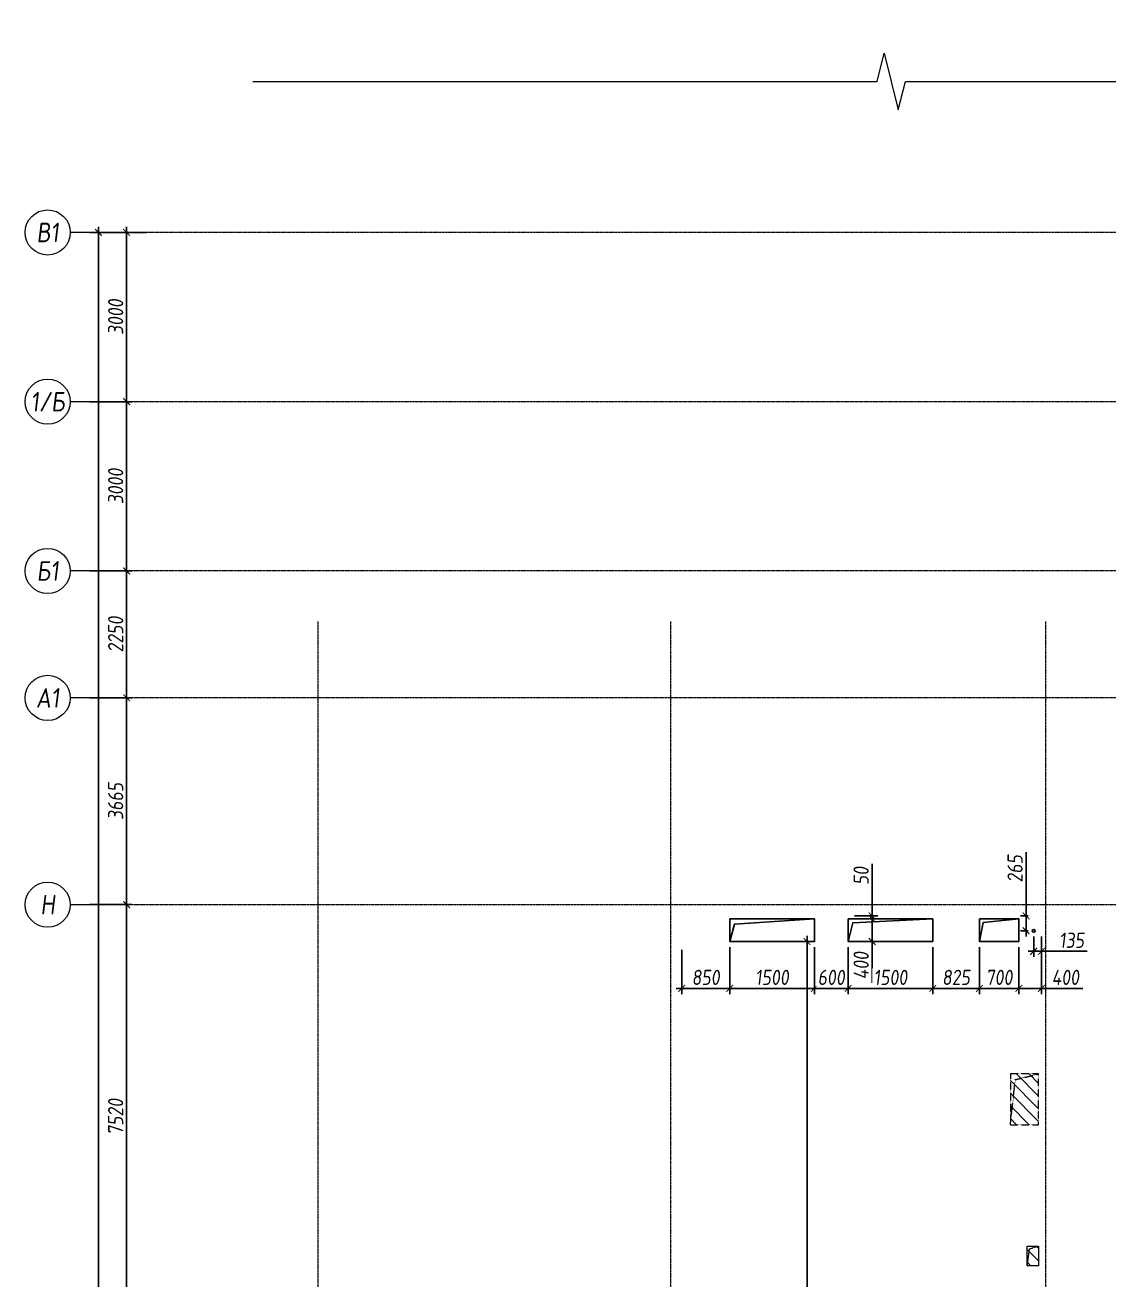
# Model space of a CAD drawing. Header units: millimetres. Extents: x -233751 to 529254, y -907864 to 285890.
# Drawn here: x 324364 to 343576, y 76035 to 98276 of the extents above; entities that cross this region are included whole.
import ezdxf
from ezdxf.enums import TextEntityAlignment as Align

# ---------------------------------------------------------------- set-up
doc = ezdxf.new("R2010")
doc.units = ezdxf.units.MM
doc.linetypes.add('ADSK_Штриховая_ш2 п1', pattern=[3, 2, -1])
doc.linetypes.add('осевая', pattern=[2, 1.25, -0.25, 0.25, -0.25])
doc.layers.get('0').update_dxf_attribs({"lineweight": 30})
doc.layers.get('Defpoints').update_dxf_attribs({"lineweight": 0})
for name, color, linetype, lineweight in [('КР_Новые отверстия', 5, 'Continuous', 30), ('КР_Оси', 7, 'Continuous', 5), ('КР_Размеры отверстия', 7, 'Continuous', 5), ('КР_Сущ отверстия', 6, 'Continuous', 15), ('КР_Тонкая', 250, 'Continuous', 0)]:
    doc.layers.add(name, color=color, linetype=linetype, lineweight=lineweight)
doc.styles.add('ISOCPEUR', font='isocpeur.ttf', dxfattribs={"width": 0.85, "oblique": 7})
doc.dimstyles.new('R_100', dxfattribs={"dimtxt": 270, "dimasz": 120, "dimexe": 100, "dimexo": 100, "dimgap": 60, "dimtad": 1, "dimdec": 0, "dimrnd": 5, "dimzin": 0, "dimdsep": 46, "dimtxsty": 'ISOCPEUR', "dimblk": 'ARCHTICK', "dimcen": 0, "dimdle": 100, "dimclrd": 256, "dimclre": 256, "dimclrt": 256, "dimadec": 0, "dimazin": 0, "dimtfac": 2, "dimtdec": 0, "dimtmove": 0, "dimatfit": 3, "dimfxl": 1, "dimtvp": 3, "dimtfill": 1, "dimtolj": 1, "dimtzin": 0, "dimarcsym": 0})

# ---------------------------------------------------------------- blocks, each defined once
blk = doc.blocks.new('*U1879')
at = {"color": 0, "linetype": 'Continuous', "lineweight": -2}
blk.add_line((-74924, 0), (-75424, 0), dxfattribs=at)
at = {"color": 0, "linetype": 'ByBlock', "lineweight": -2, "ltscale": 10}
blk.add_line((0, 0), (-74924, 0), dxfattribs=at)
at = {"color": 0, "linetype": 'Continuous', "lineweight": -2}
blk.add_circle((-75824, 0), 400, dxfattribs=at)
at = {"color": 0, "linetype": 'Continuous', "lineweight": -2, "style": 'ISOCPEUR', "oblique": 7, "width": 0.856383}
blk.add_text('Н', height=347, dxfattribs=at).set_placement((-75824, 0), align=Align.MIDDLE_CENTER)
blk = doc.blocks.new('*U1880')
at = {"color": 0, "linetype": 'Continuous', "lineweight": -2}
blk.add_line((-74924, 0), (-75424, 0), dxfattribs=at)
at = {"color": 0, "linetype": 'ByBlock', "lineweight": -2, "ltscale": 10}
blk.add_line((0, 0), (-74924, 0), dxfattribs=at)
at = {"color": 0, "linetype": 'Continuous', "lineweight": -2}
blk.add_circle((-75824, 0), 400, dxfattribs=at)
at = {"color": 0, "linetype": 'Continuous', "lineweight": -2, "style": 'ISOCPEUR', "oblique": 7, "width": 0.856383}
blk.add_text('А1', height=347.4, dxfattribs=at).set_placement((-75824, 0), align=Align.MIDDLE_CENTER)
blk = doc.blocks.new('*U1881')
at = {"color": 0, "linetype": 'Continuous', "lineweight": -2}
blk.add_line((-74924, 0), (-75424, 0), dxfattribs=at)
at = {"color": 0, "linetype": 'ByBlock', "lineweight": -2, "ltscale": 10}
blk.add_line((0, 0), (-74924, 0), dxfattribs=at)
at = {"color": 0, "linetype": 'Continuous', "lineweight": -2}
blk.add_circle((-75824, 0), 400, dxfattribs=at)
at = {"color": 0, "linetype": 'Continuous', "lineweight": -2, "style": 'ISOCPEUR', "oblique": 7, "width": 0.856383}
blk.add_text('Б1', height=347.4, dxfattribs=at).set_placement((-75824, 0), align=Align.MIDDLE_CENTER)
blk = doc.blocks.new('*U1882')
at = {"color": 0, "linetype": 'Continuous', "lineweight": -2}
blk.add_line((-74924, 0), (-75424, 0), dxfattribs=at)
at = {"color": 0, "linetype": 'ByBlock', "lineweight": -2, "ltscale": 10}
blk.add_line((0, 0), (-74924, 0), dxfattribs=at)
at = {"color": 0, "linetype": 'Continuous', "lineweight": -2}
blk.add_circle((-75824, 0), 400, dxfattribs=at)
at = {"color": 0, "linetype": 'Continuous', "lineweight": -2, "style": 'ISOCPEUR', "oblique": 7, "width": 0.856383}
blk.add_text('1/Б', height=347.4, dxfattribs=at).set_placement((-75824, 0), align=Align.MIDDLE_CENTER)
blk = doc.blocks.new('*U1883')
at = {"color": 0, "linetype": 'Continuous', "lineweight": -2}
blk.add_line((-74924, 0), (-75424, 0), dxfattribs=at)
at = {"color": 0, "linetype": 'ByBlock', "lineweight": -2, "ltscale": 10}
blk.add_line((0, 0), (-74924, 0), dxfattribs=at)
at = {"color": 0, "linetype": 'Continuous', "lineweight": -2}
blk.add_circle((-75824, 0), 400, dxfattribs=at)
at = {"color": 0, "linetype": 'Continuous', "lineweight": -2, "style": 'ISOCPEUR', "oblique": 7, "width": 0.856383}
blk.add_text('В1', height=347.4, dxfattribs=at).set_placement((-75824, 0), align=Align.MIDDLE_CENTER)
blk = doc.blocks.new('*U1885')
at = {"color": 0, "linetype": 'ByBlock', "lineweight": -2, "ltscale": 10}
blk.add_line((0, 0), (0, -34307), dxfattribs=at)
blk = doc.blocks.new('*U1886')
at = {"color": 0, "linetype": 'ByBlock', "lineweight": -2, "ltscale": 10}
blk.add_line((0, 0), (0, -34307), dxfattribs=at)
blk = doc.blocks.new('*U1887')
at = {"color": 0, "linetype": 'ByBlock', "lineweight": -2, "ltscale": 10}
blk.add_line((0, 0), (0, -34307), dxfattribs=at)
blk = doc.blocks.new('_ArchTick')
at = {"color": 0, "linetype": 'ByBlock', "const_width": 0.15}
blk.add_lwpolyline([(-0.5, -0.5), (0.5, 0.5)], dxfattribs=at)
blk = doc.blocks.new('*D10')
at = {"layer": 'Defpoints', "color": 0, "transparency": 16777216}
for p in [(325664, 94601), (326616, 94601), (326666, 55206)]:
    blk.add_point(p, dxfattribs=at)
at = {"layer": 'КР_Оси', "lineweight": -2, "transparency": 16777216}
for p, q in [((326516, 94601), (325564, 94601)), ((325664, 55106), (325664, 94701)), ((326566, 55206), (325564, 55206))]:
    blk.add_line(p, q, dxfattribs=at)
at = {"layer": 'КР_Оси', "lineweight": -2, "transparency": 16777216, "xscale": 120, "yscale": 120, "zscale": 120}
for p, rotation in [((325664, 94601), 90), ((325664, 55206), 270)]:
    blk.add_blockref('_ArchTick', p, dxfattribs=dict(at, rotation=rotation))
at = {"layer": 'КР_Оси', "transparency": 16777216, "insert": (325469, 73288), "char_height": 270, "attachment_point": 5, "rotation": 90, "style": 'ISOCPEUR', "bg_fill": 3, "box_fill_scale": 1.1, "bg_fill_color": 256, "bg_fill_true_color": 13158600, "bg_fill_transparency": 0}
blk.add_mtext('\\A1;39395', dxfattribs=at)
blk = doc.blocks.new('*D15')
at = {"layer": 'Defpoints', "color": 0, "transparency": 16777216}
for p in [(325414, 82686), (326164, 82686), (325414, 75166)]:
    blk.add_point(p, dxfattribs=at)
at = {"layer": 'КР_Оси', "lineweight": -2, "transparency": 16777216}
for p, q in [((326164, 75066), (326164, 82786)), ((325514, 82686), (326264, 82686)), ((325514, 75166), (326264, 75166))]:
    blk.add_line(p, q, dxfattribs=at)
at = {"layer": 'КР_Оси', "lineweight": -2, "transparency": 16777216, "xscale": 120, "yscale": 120, "zscale": 120}
for p, rotation in [((326164, 82686), 90), ((326164, 75166), 270)]:
    blk.add_blockref('_ArchTick', p, dxfattribs=dict(at, rotation=rotation))
at = {"layer": 'КР_Оси', "transparency": 16777216, "insert": (325969, 78926), "char_height": 270, "attachment_point": 5, "rotation": 90, "style": 'ISOCPEUR', "bg_fill": 3, "box_fill_scale": 1.1, "bg_fill_color": 256, "bg_fill_true_color": 13158600, "bg_fill_transparency": 0}
blk.add_mtext('\\A1;7520', dxfattribs=at)
blk = doc.blocks.new('*D16')
at = {"layer": 'Defpoints', "color": 0, "transparency": 16777216}
for p in [(325414, 86351), (326164, 86351), (325414, 82686)]:
    blk.add_point(p, dxfattribs=at)
at = {"layer": 'КР_Оси', "lineweight": -2, "transparency": 16777216}
for p, q in [((325514, 86351), (326264, 86351)), ((326164, 82586), (326164, 86451)), ((325514, 82686), (326264, 82686))]:
    blk.add_line(p, q, dxfattribs=at)
at = {"layer": 'КР_Оси', "lineweight": -2, "transparency": 16777216, "xscale": 120, "yscale": 120, "zscale": 120}
for p, rotation in [((326164, 86351), 90), ((326164, 82686), 270)]:
    blk.add_blockref('_ArchTick', p, dxfattribs=dict(at, rotation=rotation))
at = {"layer": 'КР_Оси', "transparency": 16777216, "insert": (325969, 84518), "char_height": 270, "attachment_point": 5, "rotation": 90, "style": 'ISOCPEUR', "bg_fill": 3, "box_fill_scale": 1.1, "bg_fill_color": 256, "bg_fill_true_color": 13158600, "bg_fill_transparency": 0}
blk.add_mtext('\\A1;3665', dxfattribs=at)
blk = doc.blocks.new('*D17')
at = {"layer": 'Defpoints', "color": 0, "transparency": 16777216}
for p in [(325414, 88601), (326164, 88601), (325414, 86351)]:
    blk.add_point(p, dxfattribs=at)
at = {"layer": 'КР_Оси', "lineweight": -2, "transparency": 16777216}
for p, q in [((325514, 88601), (326264, 88601)), ((326164, 86251), (326164, 88701)), ((325514, 86351), (326264, 86351))]:
    blk.add_line(p, q, dxfattribs=at)
at = {"layer": 'КР_Оси', "lineweight": -2, "transparency": 16777216, "xscale": 120, "yscale": 120, "zscale": 120}
for p, rotation in [((326164, 88601), 90), ((326164, 86351), 270)]:
    blk.add_blockref('_ArchTick', p, dxfattribs=dict(at, rotation=rotation))
at = {"layer": 'КР_Оси', "transparency": 16777216, "insert": (325969, 87476), "char_height": 270, "attachment_point": 5, "rotation": 90, "style": 'ISOCPEUR', "bg_fill": 3, "box_fill_scale": 1.1, "bg_fill_color": 256, "bg_fill_true_color": 13158600, "bg_fill_transparency": 0}
blk.add_mtext('\\A1;2250', dxfattribs=at)
blk = doc.blocks.new('*D18')
at = {"layer": 'Defpoints', "color": 0, "transparency": 16777216}
for p in [(325414, 91601), (326164, 91601), (325414, 88601)]:
    blk.add_point(p, dxfattribs=at)
at = {"layer": 'КР_Оси', "lineweight": -2, "transparency": 16777216}
for p, q in [((326164, 88501), (326164, 91701)), ((325514, 91601), (326264, 91601)), ((325514, 88601), (326264, 88601))]:
    blk.add_line(p, q, dxfattribs=at)
at = {"layer": 'КР_Оси', "lineweight": -2, "transparency": 16777216, "xscale": 120, "yscale": 120, "zscale": 120}
for p, rotation in [((326164, 91601), 90), ((326164, 88601), 270)]:
    blk.add_blockref('_ArchTick', p, dxfattribs=dict(at, rotation=rotation))
at = {"layer": 'КР_Оси', "transparency": 16777216, "insert": (325969, 90101), "char_height": 270, "attachment_point": 5, "rotation": 90, "style": 'ISOCPEUR', "bg_fill": 3, "box_fill_scale": 1.1, "bg_fill_color": 256, "bg_fill_true_color": 13158600, "bg_fill_transparency": 0}
blk.add_mtext('\\A1;3000', dxfattribs=at)
blk = doc.blocks.new('*D19')
at = {"layer": 'Defpoints', "color": 0, "transparency": 16777216}
for p in [(325414, 94601), (326164, 94601), (325414, 91601)]:
    blk.add_point(p, dxfattribs=at)
at = {"layer": 'КР_Оси', "lineweight": -2, "transparency": 16777216}
for p, q in [((325514, 94601), (326264, 94601)), ((326164, 91501), (326164, 94701)), ((325514, 91601), (326264, 91601))]:
    blk.add_line(p, q, dxfattribs=at)
at = {"layer": 'КР_Оси', "lineweight": -2, "transparency": 16777216, "xscale": 120, "yscale": 120, "zscale": 120}
for p, rotation in [((326164, 94601), 90), ((326164, 91601), 270)]:
    blk.add_blockref('_ArchTick', p, dxfattribs=dict(at, rotation=rotation))
at = {"layer": 'КР_Оси', "transparency": 16777216, "insert": (325969, 93101), "char_height": 270, "attachment_point": 5, "rotation": 90, "style": 'ISOCPEUR', "bg_fill": 3, "box_fill_scale": 1.1, "bg_fill_color": 256, "bg_fill_true_color": 13158600, "bg_fill_transparency": 0}
blk.add_mtext('\\A1;3000', dxfattribs=at)
blk = doc.blocks.new('*D55')
at = {"layer": 'Defpoints', "color": 0, "transparency": 16777216}
for p in [(338225, 82033), (338355, 82033), (338509, 64696)]:
    blk.add_point(p, dxfattribs=at)
at = {"layer": 'КР_Размеры отверстия', "lineweight": -2, "transparency": 16777216}
for p, q in [((338225, 64596), (338225, 82133)), ((338255, 82033), (338125, 82033)), ((338409, 64696), (338125, 64696))]:
    blk.add_line(p, q, dxfattribs=at)
at = {"layer": 'КР_Размеры отверстия', "lineweight": -2, "transparency": 16777216, "xscale": 120, "yscale": 120, "zscale": 120}
for p, rotation in [((338225, 82033), 90), ((338225, 64696), 270)]:
    blk.add_blockref('_ArchTick', p, dxfattribs=dict(at, rotation=rotation))
at = {"layer": 'КР_Размеры отверстия', "transparency": 16777216, "insert": (338030, 73365), "char_height": 270, "attachment_point": 5, "rotation": 90, "style": 'ISOCPEUR', "bg_fill": 3, "box_fill_scale": 1.1, "bg_fill_color": 256, "bg_fill_true_color": 13158600, "bg_fill_transparency": 0}
blk.add_mtext('\\A1;17340', dxfattribs=at)
blk = doc.blocks.new('*D56')
at = {"layer": 'Defpoints', "color": 0, "transparency": 16777216}
for p in [(338955, 82433), (339379, 82433), (338955, 82033)]:
    blk.add_point(p, dxfattribs=at)
at = {"layer": 'КР_Размеры отверстия', "lineweight": -2, "transparency": 16777216}
for p, q in [((339055, 82433), (339479, 82433)), ((339379, 82433), (339379, 81933)), ((339055, 82033), (339479, 82033)), ((339379, 82033), (339379, 81301))]:
    blk.add_line(p, q, dxfattribs=at)
at = {"layer": 'КР_Размеры отверстия', "lineweight": -2, "transparency": 16777216, "xscale": 120, "yscale": 120, "zscale": 120}
for p, rotation in [((339379, 82433), 90), ((339379, 82033), 270)]:
    blk.add_blockref('_ArchTick', p, dxfattribs=dict(at, rotation=rotation))
at = {"layer": 'КР_Размеры отверстия', "transparency": 16777216, "insert": (339184, 81607), "char_height": 270, "attachment_point": 5, "rotation": 90, "style": 'ISOCPEUR', "bg_fill": 3, "box_fill_scale": 1.1, "bg_fill_color": 256, "bg_fill_true_color": 13158600, "bg_fill_transparency": 0}
blk.add_mtext('\\A1;400', dxfattribs=at)
blk = doc.blocks.new('*D57')
at = {"layer": 'Defpoints', "color": 0, "transparency": 16777216}
for p in [(338955, 82433), (338968, 82486), (339379, 82486)]:
    blk.add_point(p, dxfattribs=at)
at = {"layer": 'КР_Размеры отверстия', "lineweight": -2, "transparency": 16777216}
for p, q in [((339379, 82486), (339379, 83411)), ((339055, 82433), (339479, 82433)), ((339068, 82486), (339479, 82486)), ((339379, 82433), (339379, 82486)), ((339379, 82433), (339379, 82313))]:
    blk.add_line(p, q, dxfattribs=at)
at = {"layer": 'КР_Размеры отверстия', "lineweight": -2, "transparency": 16777216, "xscale": 120, "yscale": 120, "zscale": 120}
for p, rotation in [((339379, 82486), 270), ((339379, 82433), 90)]:
    blk.add_blockref('_ArchTick', p, dxfattribs=dict(at, rotation=rotation))
at = {"layer": 'КР_Размеры отверстия', "transparency": 16777216, "insert": (339184, 83196), "char_height": 270, "attachment_point": 5, "rotation": 90, "style": 'ISOCPEUR', "bg_fill": 3, "box_fill_scale": 1.1, "bg_fill_color": 256, "bg_fill_true_color": 13158600, "bg_fill_transparency": 0}
blk.add_mtext('\\A1;50', dxfattribs=at)
blk = doc.blocks.new('*D58')
at = {"layer": 'Defpoints', "color": 0, "transparency": 16777216}
for p in [(336005, 81984), (336855, 82033), (336005, 81202)]:
    blk.add_point(p, dxfattribs=at)
at = {"layer": 'КР_Размеры отверстия', "lineweight": -2, "transparency": 16777216}
for p, q in [((336005, 81884), (336005, 81102)), ((336855, 81933), (336855, 81102)), ((336955, 81202), (335905, 81202))]:
    blk.add_line(p, q, dxfattribs=at)
at = {"layer": 'КР_Размеры отверстия', "lineweight": -2, "transparency": 16777216, "xscale": 120, "yscale": 120, "zscale": 120, "rotation": 180}
blk.add_blockref('_ArchTick', (336005, 81202), dxfattribs=at)
at = {"layer": 'КР_Размеры отверстия', "lineweight": -2, "transparency": 16777216, "xscale": 120, "yscale": 120, "zscale": 120}
blk.add_blockref('_ArchTick', (336855, 81202), dxfattribs=at)
at = {"layer": 'КР_Размеры отверстия', "transparency": 16777216, "insert": (336430, 81397), "char_height": 270, "attachment_point": 5, "style": 'ISOCPEUR', "bg_fill": 3, "box_fill_scale": 1.1, "bg_fill_color": 256, "bg_fill_true_color": 13158600, "bg_fill_transparency": 0}
blk.add_mtext('\\A1;850', dxfattribs=at)
blk = doc.blocks.new('*D59')
at = {"layer": 'Defpoints', "color": 0, "transparency": 16777216}
for p in [(336855, 82033), (338355, 82033), (338355, 81202)]:
    blk.add_point(p, dxfattribs=at)
at = {"layer": 'КР_Размеры отверстия', "lineweight": -2, "transparency": 16777216}
for p, q in [((336855, 81933), (336855, 81102)), ((338355, 81933), (338355, 81102)), ((336755, 81202), (338455, 81202))]:
    blk.add_line(p, q, dxfattribs=at)
at = {"layer": 'КР_Размеры отверстия', "lineweight": -2, "transparency": 16777216, "xscale": 120, "yscale": 120, "zscale": 120, "rotation": 180}
blk.add_blockref('_ArchTick', (336855, 81202), dxfattribs=at)
at = {"layer": 'КР_Размеры отверстия', "lineweight": -2, "transparency": 16777216, "xscale": 120, "yscale": 120, "zscale": 120}
blk.add_blockref('_ArchTick', (338355, 81202), dxfattribs=at)
at = {"layer": 'КР_Размеры отверстия', "transparency": 16777216, "insert": (337605, 81397), "char_height": 270, "attachment_point": 5, "style": 'ISOCPEUR', "bg_fill": 3, "box_fill_scale": 1.1, "bg_fill_color": 256, "bg_fill_true_color": 13158600, "bg_fill_transparency": 0}
blk.add_mtext('\\A1;1500', dxfattribs=at)
blk = doc.blocks.new('*D60')
at = {"layer": 'Defpoints', "color": 0, "transparency": 16777216}
for p in [(338355, 82033), (338955, 82033)]:
    blk.add_point(p, dxfattribs=at)
at = {"layer": 'КР_Размеры отверстия', "lineweight": -2, "transparency": 16777216}
for p, q in [((338355, 81933), (338355, 81102)), ((338955, 81933), (338955, 81102)), ((338255, 81202), (339055, 81202))]:
    blk.add_line(p, q, dxfattribs=at)
at = {"layer": 'КР_Размеры отверстия', "lineweight": -2, "transparency": 16777216, "xscale": 120, "yscale": 120, "zscale": 120, "rotation": 180}
blk.add_blockref('_ArchTick', (338355, 81202), dxfattribs=at)
at = {"layer": 'КР_Размеры отверстия', "lineweight": -2, "transparency": 16777216, "xscale": 120, "yscale": 120, "zscale": 120}
blk.add_blockref('_ArchTick', (338955, 81202), dxfattribs=at)
at = {"layer": 'КР_Размеры отверстия', "transparency": 16777216, "insert": (338655, 81397), "char_height": 270, "attachment_point": 5, "style": 'ISOCPEUR', "bg_fill": 3, "box_fill_scale": 1.1, "bg_fill_color": 256, "bg_fill_true_color": 13158600, "bg_fill_transparency": 0}
blk.add_mtext('\\A1;600', dxfattribs=at)
at = {"layer": 'Defpoints', "color": 0, "transparency": 16777216}
blk.add_point((338955, 81202), dxfattribs=at)
blk = doc.blocks.new('*D61')
at = {"layer": 'Defpoints', "color": 0, "transparency": 16777216}
for p in [(338955, 82033), (340455, 82033), (340455, 81202)]:
    blk.add_point(p, dxfattribs=at)
at = {"layer": 'КР_Размеры отверстия', "lineweight": -2, "transparency": 16777216}
for p, q in [((338955, 81933), (338955, 81102)), ((340455, 81933), (340455, 81102)), ((338855, 81202), (340555, 81202))]:
    blk.add_line(p, q, dxfattribs=at)
at = {"layer": 'КР_Размеры отверстия', "lineweight": -2, "transparency": 16777216, "xscale": 120, "yscale": 120, "zscale": 120, "rotation": 180}
blk.add_blockref('_ArchTick', (338955, 81202), dxfattribs=at)
at = {"layer": 'КР_Размеры отверстия', "lineweight": -2, "transparency": 16777216, "xscale": 120, "yscale": 120, "zscale": 120}
blk.add_blockref('_ArchTick', (340455, 81202), dxfattribs=at)
at = {"layer": 'КР_Размеры отверстия', "transparency": 16777216, "insert": (339705, 81397), "char_height": 270, "attachment_point": 5, "style": 'ISOCPEUR', "bg_fill": 3, "box_fill_scale": 1.1, "bg_fill_color": 256, "bg_fill_true_color": 13158600, "bg_fill_transparency": 0}
blk.add_mtext('\\A1;1500', dxfattribs=at)
blk = doc.blocks.new('*D62')
at = {"layer": 'Defpoints', "color": 0, "transparency": 16777216}
for p in [(340455, 82033), (341280, 82033), (341280, 81202)]:
    blk.add_point(p, dxfattribs=at)
at = {"layer": 'КР_Размеры отверстия', "lineweight": -2, "transparency": 16777216}
for p, q in [((340455, 81933), (340455, 81102)), ((341280, 81933), (341280, 81102)), ((340355, 81202), (341380, 81202))]:
    blk.add_line(p, q, dxfattribs=at)
at = {"layer": 'КР_Размеры отверстия', "lineweight": -2, "transparency": 16777216, "xscale": 120, "yscale": 120, "zscale": 120, "rotation": 180}
blk.add_blockref('_ArchTick', (340455, 81202), dxfattribs=at)
at = {"layer": 'КР_Размеры отверстия', "lineweight": -2, "transparency": 16777216, "xscale": 120, "yscale": 120, "zscale": 120}
blk.add_blockref('_ArchTick', (341280, 81202), dxfattribs=at)
at = {"layer": 'КР_Размеры отверстия', "transparency": 16777216, "insert": (340867, 81397), "char_height": 270, "attachment_point": 5, "style": 'ISOCPEUR', "bg_fill": 3, "box_fill_scale": 1.1, "bg_fill_color": 256, "bg_fill_true_color": 13158600, "bg_fill_transparency": 0}
blk.add_mtext('\\A1;825', dxfattribs=at)
blk = doc.blocks.new('*D63')
at = {"layer": 'Defpoints', "color": 0, "transparency": 16777216}
for p in [(341280, 82033), (341980, 82033)]:
    blk.add_point(p, dxfattribs=at)
at = {"layer": 'КР_Размеры отверстия', "lineweight": -2, "transparency": 16777216}
for p, q in [((341280, 81933), (341280, 81102)), ((341980, 81933), (341980, 81102)), ((341180, 81202), (342080, 81202))]:
    blk.add_line(p, q, dxfattribs=at)
at = {"layer": 'КР_Размеры отверстия', "lineweight": -2, "transparency": 16777216, "xscale": 120, "yscale": 120, "zscale": 120, "rotation": 180}
blk.add_blockref('_ArchTick', (341280, 81202), dxfattribs=at)
at = {"layer": 'КР_Размеры отверстия', "lineweight": -2, "transparency": 16777216, "xscale": 120, "yscale": 120, "zscale": 120}
blk.add_blockref('_ArchTick', (341980, 81202), dxfattribs=at)
at = {"layer": 'КР_Размеры отверстия', "transparency": 16777216, "insert": (341630, 81397), "char_height": 270, "attachment_point": 5, "style": 'ISOCPEUR', "bg_fill": 3, "box_fill_scale": 1.1, "bg_fill_color": 256, "bg_fill_true_color": 13158600, "bg_fill_transparency": 0}
blk.add_mtext('\\A1;700', dxfattribs=at)
at = {"layer": 'Defpoints', "color": 0, "transparency": 16777216}
blk.add_point((341980, 81202), dxfattribs=at)
blk = doc.blocks.new('*D64')
at = {"layer": 'Defpoints', "color": 0, "transparency": 16777216}
for p in [(341980, 82033), (342380, 81903), (342380, 81202)]:
    blk.add_point(p, dxfattribs=at)
at = {"layer": 'КР_Размеры отверстия', "lineweight": -2, "transparency": 16777216}
for p, q in [((341980, 81933), (341980, 81102)), ((342380, 81803), (342380, 81102)), ((341880, 81202), (342380, 81202)), ((342380, 81202), (343112, 81202))]:
    blk.add_line(p, q, dxfattribs=at)
at = {"layer": 'КР_Размеры отверстия', "lineweight": -2, "transparency": 16777216, "xscale": 120, "yscale": 120, "zscale": 120, "rotation": 180}
blk.add_blockref('_ArchTick', (341980, 81202), dxfattribs=at)
at = {"layer": 'КР_Размеры отверстия', "lineweight": -2, "transparency": 16777216, "xscale": 120, "yscale": 120, "zscale": 120}
blk.add_blockref('_ArchTick', (342380, 81202), dxfattribs=at)
at = {"layer": 'КР_Размеры отверстия', "transparency": 16777216, "insert": (342806, 81397), "char_height": 270, "attachment_point": 5, "style": 'ISOCPEUR', "bg_fill": 3, "box_fill_scale": 1.1, "bg_fill_color": 256, "bg_fill_true_color": 13158600, "bg_fill_transparency": 0}
blk.add_mtext('\\A1;400', dxfattribs=at)
blk = doc.blocks.new('*D180')
at = {"layer": 'Defpoints', "color": 0, "transparency": 16777216}
for p in [(342243, 82223), (342380, 82223), (342380, 81859)]:
    blk.add_point(p, dxfattribs=at)
at = {"layer": 'КР_Размеры отверстия', "lineweight": -2, "transparency": 16777216}
for p, q in [((342243, 82123), (342243, 81759)), ((342380, 82123), (342380, 81759)), ((342143, 81859), (342380, 81859)), ((342380, 81859), (343188, 81859))]:
    blk.add_line(p, q, dxfattribs=at)
at = {"layer": 'КР_Размеры отверстия', "lineweight": -2, "transparency": 16777216, "xscale": 120, "yscale": 120, "zscale": 120, "rotation": 180}
blk.add_blockref('_ArchTick', (342243, 81859), dxfattribs=at)
at = {"layer": 'КР_Размеры отверстия', "lineweight": -2, "transparency": 16777216, "xscale": 120, "yscale": 120, "zscale": 120}
blk.add_blockref('_ArchTick', (342380, 81859), dxfattribs=at)
at = {"layer": 'КР_Размеры отверстия', "transparency": 16777216, "insert": (342917, 82054), "char_height": 270, "attachment_point": 5, "style": 'ISOCPEUR', "bg_fill": 3, "box_fill_scale": 1.1, "bg_fill_color": 256, "bg_fill_true_color": 13158600, "bg_fill_transparency": 0}
blk.add_mtext('\\A1;135', dxfattribs=at)
blk = doc.blocks.new('*D181')
at = {"layer": 'Defpoints', "color": 0, "transparency": 16777216}
for p in [(342108, 82486), (342243, 82486), (342243, 82223)]:
    blk.add_point(p, dxfattribs=at)
at = {"layer": 'КР_Размеры отверстия', "lineweight": -2, "transparency": 16777216}
for p, q in [((342108, 82486), (342108, 83618)), ((342143, 82486), (342008, 82486)), ((342108, 82123), (342108, 82486)), ((342143, 82223), (342008, 82223))]:
    blk.add_line(p, q, dxfattribs=at)
at = {"layer": 'КР_Размеры отверстия', "lineweight": -2, "transparency": 16777216, "xscale": 120, "yscale": 120, "zscale": 120}
for p, rotation in [((342108, 82486), 90), ((342108, 82223), 270)]:
    blk.add_blockref('_ArchTick', p, dxfattribs=dict(at, rotation=rotation))
at = {"layer": 'КР_Размеры отверстия', "transparency": 16777216, "insert": (341913, 83323), "char_height": 270, "attachment_point": 5, "rotation": 90, "style": 'ISOCPEUR', "bg_fill": 3, "box_fill_scale": 1.1, "bg_fill_color": 256, "bg_fill_true_color": 13158600, "bg_fill_transparency": 0}
blk.add_mtext('\\A1;265', dxfattribs=at)
blk = doc.blocks.new('*U2005')
at = {"color": 0, "linetype": 'Continuous', "lineweight": -2}
blk.add_wipeout([(0, 0), (543, 0), (1087, 0), (1630, 0), (2173, 0), (2716, 0), (3260, 0), (3803, 0), (4346, 0), (4889, 0), (5433, 0), (5976, 0), (6519, 0), (7062, 0), (7606, 0), (8149, 0), (8692, 0), (9235, 0), (9779, 0), (10322, 0), (10865, 0), (10871, 25), (10878, 50), (10884, 75), (10890, 100), (10896, 125), (10903, 150), (10909, 175), (10915, 200), (10921, 225), (10928, 250), (10934, 275), (10940, 300), (10946, 325), (10953, 350), (10959, 375), (10965, 400), (10971, 425), (10978, 450), (10984, 475), (10990, 500), (11003, 450), (11015, 400), (11028, 350), (11040, 300), (11053, 250), (11065, 200), (11078, 150), (11090, 100), (11103, 50), (11115, 0), (11128, -50), (11140, -100), (11153, -150), (11165, -200), (11178, -250), (11190, -300), (11203, -350), (11215, -400), (11228, -450), (11240, -500), (11246, -475), (11253, -450), (11259, -425), (11265, -400), (11271, -375), (11278, -350), (11284, -325), (11290, -300), (11296, -275), (11303, -250), (11309, -225), (11315, -200), (11321, -175), (11328, -150), (11334, -125), (11340, -100), (11346, -75), (11353, -50), (11359, -25), (11365, 0), (11908, 0), (12452, 0), (12995, 0), (13538, 0), (14081, 0), (14625, 0), (15168, 0), (15711, 0), (16254, 0), (16798, 0), (17341, 0), (17884, 0), (18427, 0), (18971, 0), (19514, 0), (20057, 0), (20600, 0), (21144, 0), (21687, 0), (22230, 0), (22230, 1000), (0, 1000)], dxfattribs=at)
blk.add_lwpolyline([(-200, 0), (0, 0), (10865, 0), (10990, 500), (11240, -500), (11365, 0), (22230, 0), (22430, 0)], dxfattribs=at)

msp = doc.modelspace()

# ---------------------------------------------------------------- hatches: boundary and pattern name
at = {"layer": 'КР_Сущ отверстия'}
h = msp.add_hatch(dxfattribs=at)
h.set_pattern_fill('ANSI31', scale=50, angle=90, style=0)
h.paths.add_polyline_path([(341829.6, 78785.7), (342329.6, 78785.7), (342329.6, 79685.7), (341829.6, 79685.7)])
h = msp.add_hatch(dxfattribs=at)
h.set_pattern_fill('ANSI31', scale=50, angle=90, style=0)
h.paths.add_polyline_path([(342329.6, 76635.7), (342129.6, 76635.7), (342129.6, 76285.7), (342329.6, 76285.7)])

# ---------------------------------------------------------------- linework, layer by layer
at = {"layer": 'КР_Новые отверстия'}
for points in [[(336854.3, 82032.4), (338354.6, 82032.4), (338354.6, 82433.4), (336854.3, 82433.4)], [(338954.6, 82033.4), (340454.6, 82033.4), (340454.6, 82433.4), (338954.6, 82433.4)], [(341279.6, 82433.4), (341979.6, 82433.4), (341979.6, 82033.4), (341279.6, 82033.4)]]:
    msp.add_lwpolyline(points, close=True, dxfattribs=at)
for points in [[(336854.3, 82032.4), (336937, 82340), (338354.6, 82433.4)], [(338954.6, 82033.4), (339034.2, 82362), (340454.6, 82433.4)], [(341279.6, 82033.4), (341347.2, 82368.4), (341979.6, 82433.4)]]:
    msp.add_lwpolyline(points, dxfattribs=at)
msp.add_circle((342242.7, 82222.5), 25, dxfattribs=at)
at = {"layer": 'КР_Сущ отверстия', "linetype": 'ADSK_Штриховая_ш2 п1'}
msp.add_lwpolyline([(342329.6, 79685.7), (341829.6, 79685.7), (341829.6, 78785.7), (342329.6, 78785.7)], close=True, dxfattribs=at)
msp.add_lwpolyline([(341829.6, 78785.7), (341916.7, 79584.1), (342329.6, 79685.7)], dxfattribs=at)
at = {"layer": 'КР_Сущ отверстия', "linetype": 'ADSK_Штриховая_ш2 п1', "ltscale": 0.3}
msp.add_lwpolyline([(342329.6, 76285.7), (342129.6, 76285.7), (342129.6, 76635.7), (342329.6, 76635.7)], close=True, dxfattribs=at)
msp.add_lwpolyline([(342129.6, 76285.7), (342168.5, 76586.2), (342329.6, 76635.7)], dxfattribs=at)

# ---------------------------------------------------------------- block references
at = {"layer": 'КР_Оси', "linetype": 'осевая'}
for name, p in [('*U1883', (400588, 94600.7)), ('*U1882', (400588, 91600.7)), ('*U1881', (400588, 88600.7)), ('*U1885', (329554.6, 87701.9)), ('*U1886', (335804.6, 87701.9)), ('*U1887', (342454.6, 87701.9)), ('*U1880', (400588, 86350.7)), ('*U1879', (400588, 82685.7))]:
    msp.add_blockref(name, p, dxfattribs=at)
at = {"layer": 'КР_Тонкая'}
msp.add_blockref('*U2005', (328603.2, 97275.8), dxfattribs=at)

# ---------------------------------------------------------------- next in the draw order: dimensions: what is measured, and where the dimension line sits
at = {"layer": 'КР_Оси'}
dim = msp.add_linear_dim(base=(325663.8, 94600.7), p1=(326666.3, 55205.7), p2=(326616.3, 94600.7), angle=90, dimstyle='R_100', override={"dimpost": '\\X'}, dxfattribs=at)
dim.commit()
dim.dimension.update_dxf_attribs({"geometry": '*D10', "text_midpoint": (325663.8, 73287.6), "dimtype": 160})
at = {"layer": 'КР_Размеры отверстия'}
dim = msp.add_linear_dim(base=(339378.9, 82433.4), p1=(338954.6, 82033.4), p2=(338954.6, 82433.4), angle=90, dimstyle='R_100', override={"dimpost": '\\X'}, dxfattribs=at)
dim.commit()
dim.dimension.update_dxf_attribs({"geometry": '*D56', "text_midpoint": (339378.9, 81607.3), "dimtype": 160})
dim = msp.add_linear_dim(base=(338225, 82033.4), p1=(338508.5, 64695.7), p2=(338354.6, 82033.4), angle=90, dimstyle='R_100', override={"dimpost": '\\X'}, dxfattribs=at)
dim.commit()
dim.dimension.update_dxf_attribs({"geometry": '*D55', "text_midpoint": (338030, 73364.5)})
dim = msp.add_linear_dim(base=(336004.6, 81201.5), p1=(336854.6, 82033.4), p2=(336004.6, 81983.7), dimstyle='R_100', override={"dimpost": '\\X'}, dxfattribs=at)
dim.commit()
dim.dimension.update_dxf_attribs({"geometry": '*D58', "text_midpoint": (336429.6, 81396.5)})

# ---------------------------------------------------------------- next in the draw order: dimensions: what is measured, and where the dimension line sits
at = {"layer": 'КР_Оси'}
dim = msp.add_linear_dim(base=(326163.8, 82685.7), p1=(325413.8, 75165.7), p2=(325413.8, 82685.7), angle=90, dimstyle='R_100', override={"dimpost": '\\X'}, dxfattribs=at)
dim.commit()
dim.dimension.update_dxf_attribs({"geometry": '*D15', "text_midpoint": (325968.8, 78925.7)})
at = {"layer": 'КР_Размеры отверстия'}
dim = msp.add_linear_dim(base=(339378.9, 82485.7), p1=(338954.6, 82433.4), p2=(338968.2, 82485.7), angle=90, dimstyle='R_100', override={"dimpost": '\\X'}, dxfattribs=at)
dim.commit()
dim.dimension.update_dxf_attribs({"geometry": '*D57', "text_midpoint": (339378.9, 83196.3), "dimtype": 160})
dim = msp.add_linear_dim(base=(338354.6, 81201.5), p1=(336854.6, 82033.4), p2=(338354.6, 82033.4), dimstyle='R_100', override={"dimpost": '\\X'}, dxfattribs=at)
dim.commit()
dim.dimension.update_dxf_attribs({"geometry": '*D59', "text_midpoint": (337604.6, 81396.5)})

# ---------------------------------------------------------------- next in the draw order: dimensions: what is measured, and where the dimension line sits
at = {"layer": 'КР_Оси'}
dim = msp.add_linear_dim(base=(326163.8, 86350.7), p1=(325413.8, 82685.7), p2=(325413.8, 86350.7), angle=90, dimstyle='R_100', override={"dimpost": '\\X'}, dxfattribs=at)
dim.commit()
dim.dimension.update_dxf_attribs({"geometry": '*D16', "text_midpoint": (325968.8, 84518.2)})
at = {"layer": 'КР_Размеры отверстия'}
dim = msp.add_linear_dim(base=(338954.6, 81201.5), p1=(338354.6, 82033.4), p2=(338954.6, 82033.4), dimstyle='R_100', override={"dimpost": '\\X'}, dxfattribs=at)
dim.commit()
dim.dimension.update_dxf_attribs({"geometry": '*D60', "text_midpoint": (338654.6, 81396.5)})

# ---------------------------------------------------------------- next in the draw order: dimensions: what is measured, and where the dimension line sits
at = {"layer": 'КР_Оси'}
dim = msp.add_linear_dim(base=(326163.8, 88600.7), p1=(325413.8, 86350.7), p2=(325413.8, 88600.7), angle=90, dimstyle='R_100', override={"dimpost": '\\X'}, dxfattribs=at)
dim.commit()
dim.dimension.update_dxf_attribs({"geometry": '*D17', "text_midpoint": (325968.8, 87475.7)})
at = {"layer": 'КР_Размеры отверстия'}
dim = msp.add_linear_dim(base=(340454.6, 81201.5), p1=(338954.6, 82033.4), p2=(340454.6, 82033.4), dimstyle='R_100', override={"dimpost": '\\X'}, dxfattribs=at)
dim.commit()
dim.dimension.update_dxf_attribs({"geometry": '*D61', "text_midpoint": (339704.6, 81396.5)})

# ---------------------------------------------------------------- next in the draw order: dimensions: what is measured, and where the dimension line sits
at = {"layer": 'КР_Оси'}
dim = msp.add_linear_dim(base=(326163.8, 91600.7), p1=(325413.8, 88600.7), p2=(325413.8, 91600.7), angle=90, dimstyle='R_100', override={"dimpost": '\\X'}, dxfattribs=at)
dim.commit()
dim.dimension.update_dxf_attribs({"geometry": '*D18', "text_midpoint": (325968.8, 90100.7)})
at = {"layer": 'КР_Размеры отверстия'}
dim = msp.add_linear_dim(base=(341279.6, 81201.5), p1=(340454.6, 82033.4), p2=(341279.6, 82033.4), dimstyle='R_100', override={"dimpost": '\\X'}, dxfattribs=at)
dim.commit()
dim.dimension.update_dxf_attribs({"geometry": '*D62', "text_midpoint": (340867.1, 81396.5)})

# ---------------------------------------------------------------- next in the draw order: dimensions: what is measured, and where the dimension line sits
at = {"layer": 'КР_Оси'}
dim = msp.add_linear_dim(base=(326163.8, 94600.7), p1=(325413.8, 91600.7), p2=(325413.8, 94600.7), angle=90, dimstyle='R_100', override={"dimpost": '\\X'}, dxfattribs=at)
dim.commit()
dim.dimension.update_dxf_attribs({"geometry": '*D19', "text_midpoint": (325968.8, 93100.7)})
at = {"layer": 'КР_Размеры отверстия'}
dim = msp.add_linear_dim(base=(341979.6, 81201.5), p1=(341279.6, 82033.4), p2=(341979.6, 82033.4), dimstyle='R_100', override={"dimpost": '\\X'}, dxfattribs=at)
dim.commit()
dim.dimension.update_dxf_attribs({"geometry": '*D63', "text_midpoint": (341629.6, 81396.5)})

# ---------------------------------------------------------------- next in the draw order: dimensions: what is measured, and where the dimension line sits
dim = msp.add_linear_dim(base=(342379.6, 81201.5), p1=(341979.6, 82033.4), p2=(342379.6, 81903), dimstyle='R_100', override={"dimpost": '\\X'}, dxfattribs=at)
dim.commit()
dim.dimension.update_dxf_attribs({"geometry": '*D64', "text_midpoint": (342805.7, 81201.5), "dimtype": 160})

# ---------------------------------------------------------------- next in the draw order: dimensions: what is measured, and where the dimension line sits
dim = msp.add_linear_dim(base=(342379.6, 81859), p1=(342242.7, 82222.5), p2=(342379.6, 82222.5), dimstyle='R_100', override={"dimpost": '\\X'}, dxfattribs=at)
dim.commit()
dim.dimension.update_dxf_attribs({"geometry": '*D180', "text_midpoint": (342916.6, 81859), "dimtype": 160})

# ---------------------------------------------------------------- next in the draw order: dimensions: what is measured, and where the dimension line sits
dim = msp.add_linear_dim(base=(342108, 82485.7), p1=(342242.7, 82222.5), p2=(342242.7, 82485.7), angle=90, dimstyle='R_100', override={"dimpost": '\\X'}, dxfattribs=at)
dim.commit()
dim.dimension.update_dxf_attribs({"geometry": '*D181', "text_midpoint": (342108, 83323.3), "dimtype": 160})

doc.saveas('drawing.dxf')
